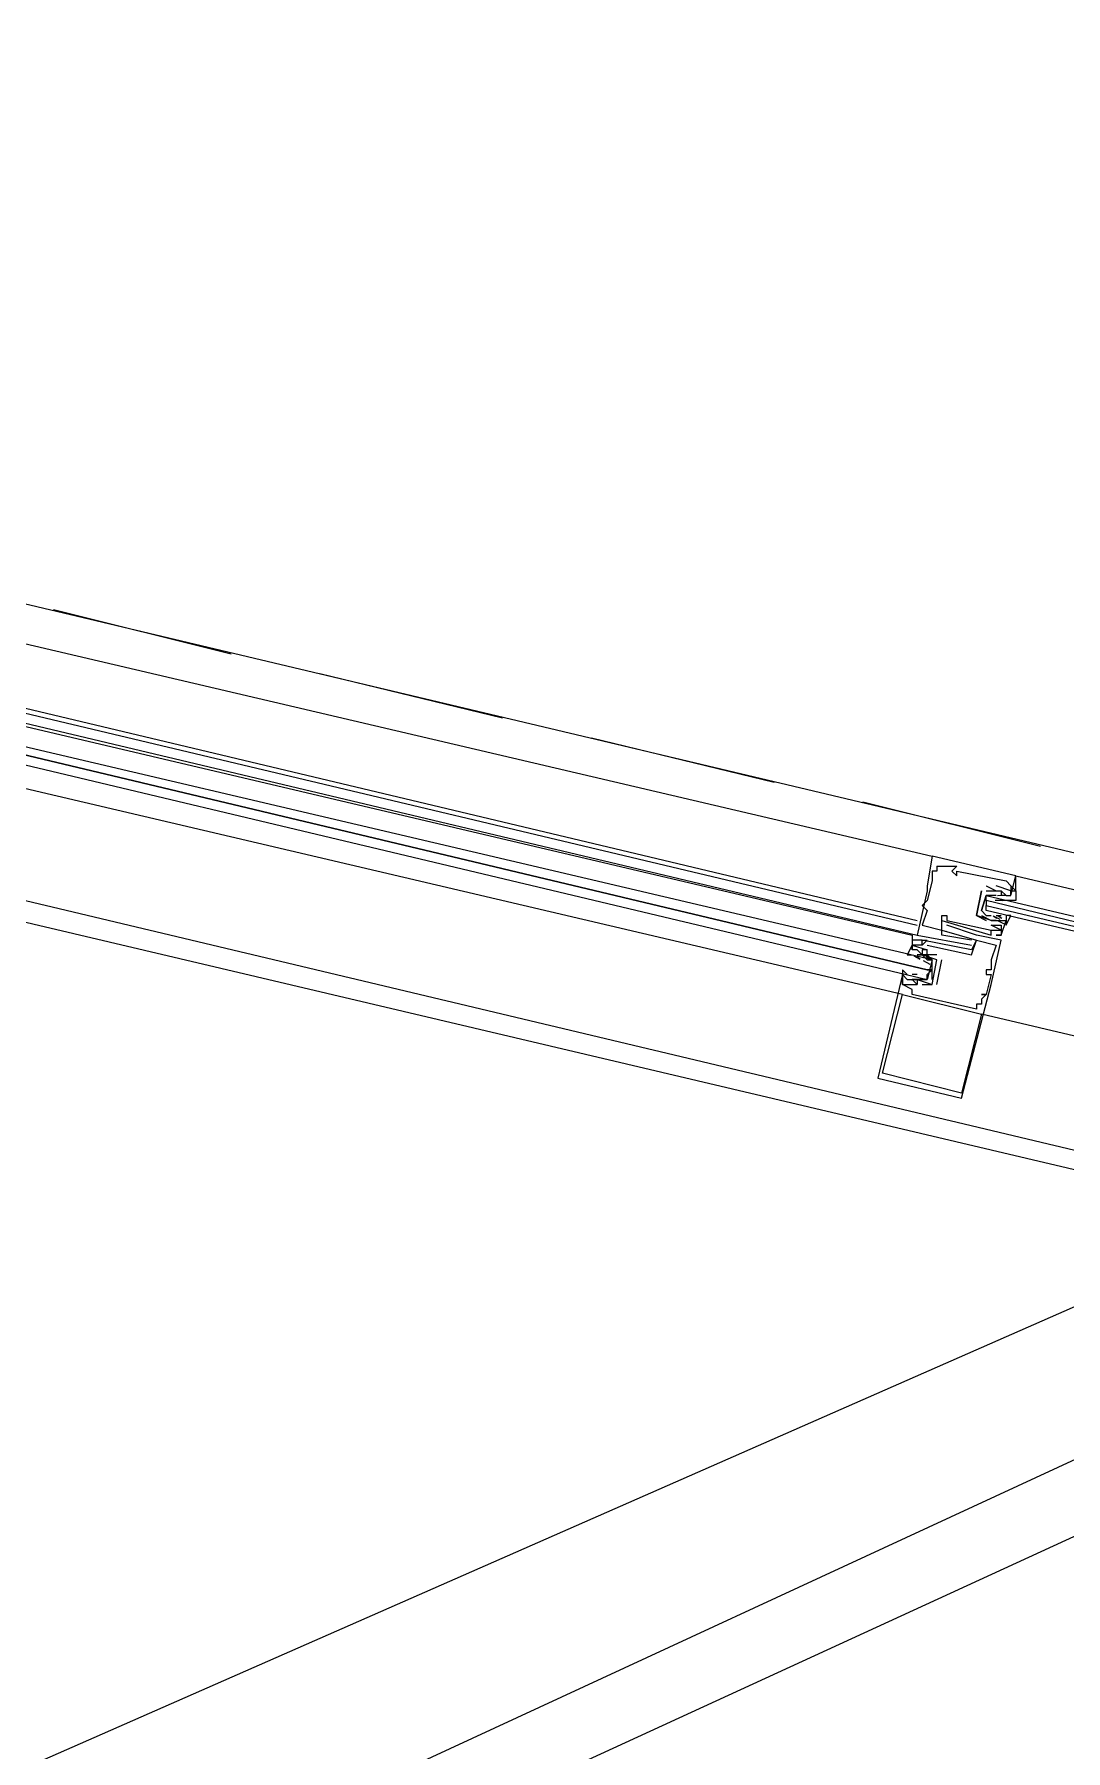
# Model space of a CAD drawing. Header units: feet. Extents: x -84 to 198, y -22 to 181.
# Drawn here: x 79.442 to 82.228, y 14.108 to 18.745 of the extents above; entities that cross this region are included whole.
import ezdxf

# ---------------------------------------------------------------- set-up
doc = ezdxf.new("R2010")
doc.units = ezdxf.units.FT
doc.layers.add('A-LINEA', color=7, linetype='CONTINUOUS')

msp = doc.modelspace()

# ---------------------------------------------------------------- linework, layer by layer
at = {"layer": 'A-LINEA'}
for p, q in [((67.6863, 8.1531), (121.5282, 33.0731)), ((67.2638, 7.8013), (121.7722, 32.846)), ((64.6373, 7.5663), (121.8893, 32.7279)), ((72.7333, 17.9244), (86.3467, 14.7111)), ((86.2133, 15.5911), (77.6267, 17.6311)), ((78, 17.4311), (81.8667, 16.5244)), ((77.96, 17.2711), (81.8267, 16.3511)), ((77.96, 17.2578), (81.8267, 16.3378)), ((77.96, 17.2311), (81.8267, 16.3111)), ((77.96, 17.2178), (81.8133, 16.3111)), ((79.4933, 17.1911), (79.9733, 17.0711)), ((81.7867, 16.1511), (77.92, 17.0578)), ((80.2133, 17.0178), (80.7067, 16.8978)), ((86.0267, 14.8311), (77.4533, 16.8711)), ((80.9467, 16.8444), (81.44, 16.7244)), ((81.68, 16.6711), (82.16, 16.5511)), ((81.8667, 16.5244), (81.8667, 16.5244)), ((81.8667, 16.4844), (81.8667, 16.4844)), ((81.88, 16.4978), (81.88, 16.4978)), ((81.88, 16.4844), (81.88, 16.4844)), ((81.92, 16.4844), (81.92, 16.4844)), ((81.9333, 16.4978), (81.9333, 16.4978)), ((81.9333, 16.4844), (81.9333, 16.4844)), ((81.9333, 16.4711), (81.9333, 16.4711)), ((82.08, 16.4178), (82.0933, 16.4711)), ((82.0933, 16.4711), (82.0933, 16.4711)), ((81.8533, 16.4444), (81.8533, 16.4444)), ((81.8533, 16.4311), (81.8533, 16.4311)), ((81.8667, 16.4578), (81.8667, 16.4578)), ((82, 16.4311), (82, 16.4311)), ((82, 16.4311), (82, 16.4311)), ((82, 16.3778), (82.0133, 16.4178)), ((82.0133, 16.4444), (82.0133, 16.4444)), ((82.0133, 16.4311), (82.0133, 16.4311)), ((82.0133, 16.4311), (82.0133, 16.4311)), ((82.0267, 16.4178), (82.0267, 16.4178)), ((82.04, 16.4444), (82.04, 16.4444)), ((82.04, 16.4311), (82.04, 16.4311)), ((82.04, 16.4311), (82.04, 16.4311)), ((82.0435, 16.4179), (82.0554, 16.4189)), ((82.0533, 16.4311), (82.0533, 16.4311)), ((82.0533, 16.4178), (82.0533, 16.4178)), ((82.0533, 16.4178), (82.0533, 16.4178)), ((82.0667, 16.4178), (82.0533, 16.4178)), ((82.0667, 16.4578), (82.0667, 16.4578)), ((82.0667, 16.4178), (82.0667, 16.4178)), ((82.08, 16.4444), (82.08, 16.4444)), ((82.08, 16.4311), (82.08, 16.4311)), ((82.08, 16.4178), (82.08, 16.4178)), ((81.84, 16.3911), (81.84, 16.3911)), ((81.8533, 16.4044), (81.8533, 16.4044)), ((81.8533, 16.3778), (81.8533, 16.3778)), ((82.0133, 16.4044), (82.0133, 16.3911)), ((82.0377, 16.4053), (82.0581, 16.4059)), ((82.0568, 16.4046), (82.0687, 16.4056)), ((82.0649, 16.4052), (82.0832, 16.4055)), ((81.84, 16.3378), (81.84, 16.3378)), ((81.8933, 16.3644), (81.8933, 16.3644)), ((81.8933, 16.3511), (81.8933, 16.3511)), ((81.8933, 16.3244), (81.8933, 16.3244)), ((81.8933, 16.3244), (81.8933, 16.3244)), ((81.9067, 16.3644), (81.9067, 16.3644)), ((81.9067, 16.3511), (81.9067, 16.3511)), ((81.9067, 16.3378), (81.9067, 16.3378)), ((81.9067, 16.3244), (81.9067, 16.3244)), ((81.9867, 16.3644), (81.9867, 16.3644)), ((81.9867, 16.3644), (81.9867, 16.3644)), ((82.0133, 16.3511), (82.0133, 16.3511)), ((82.0267, 16.3644), (82.0267, 16.3644)), ((82.0267, 16.3511), (82.0267, 16.3511)), ((82.0267, 16.3511), (82.0267, 16.3511)), ((82.0267, 16.3378), (82.0267, 16.3378)), ((82.0267, 16.3378), (82.0267, 16.3378)), ((82.0267, 16.3244), (82.0267, 16.3244)), ((82.0267, 16.3244), (82.0267, 16.3244)), ((82.0422, 16.3559), (82.0321, 16.3622)), ((82.0505, 16.3531), (82.0325, 16.3627)), ((82.04, 16.3644), (82.0533, 16.3644)), ((82.04, 16.3644), (82.04, 16.3644)), ((82.04, 16.3511), (82.04, 16.3511)), ((82.0556, 16.3559), (82.0454, 16.3622)), ((82.0626, 16.3408), (82.0464, 16.3493)), ((82.0533, 16.3511), (82.0533, 16.3511)), ((82.0533, 16.3378), (82.0533, 16.3378)), ((82.0533, 16.3244), (82.0533, 16.3244)), ((82.0533, 16.3244), (82.0533, 16.3244)), ((82.0667, 16.3511), (82.0667, 16.3511)), ((81.8133, 16.3111), (81.8133, 16.2978)), ((81.8133, 16.3111), (81.8133, 16.2978)), ((81.8133, 16.3111), (81.8133, 16.2978)), ((81.8133, 16.2978), (81.8133, 16.2978)), ((81.8133, 16.2844), (81.8133, 16.2844)), ((81.8267, 16.3111), (81.8267, 16.3111)), ((81.8267, 16.2978), (81.8267, 16.2978)), ((81.8267, 16.2844), (81.8267, 16.2844)), ((81.84, 16.2978), (81.84, 16.2978)), ((81.84, 16.2978), (81.84, 16.2978)), ((81.84, 16.2844), (81.84, 16.2844)), ((81.84, 16.2844), (81.84, 16.2844)), ((81.8533, 16.2978), (81.8533, 16.2978)), ((81.8533, 16.2844), (81.8533, 16.2844)), ((81.8933, 16.3111), (81.8933, 16.3111)), ((81.9733, 16.2978), (81.9733, 16.2978)), ((81.9733, 16.2844), (81.9733, 16.2844)), ((81.9867, 16.3111), (81.9867, 16.3111)), ((81.9867, 16.2978), (81.9867, 16.2978)), ((81.9867, 16.2978), (81.9867, 16.2978)), ((82.0267, 16.3111), (82.0267, 16.3111)), ((82.04, 16.3111), (82.04, 16.3111)), ((82.04, 16.2844), (82.04, 16.2844)), ((82.0533, 16.3111), (82.0533, 16.3111)), ((82.0533, 16.3111), (82.0533, 16.3111)), ((82.0533, 16.2978), (82.0533, 16.2978)), ((81.8133, 16.2711), (81.8133, 16.2711)), ((81.8174, 16.2548), (81.8336, 16.2463)), ((81.8244, 16.253), (81.8346, 16.2467)), ((81.8267, 16.2578), (81.8267, 16.2578)), ((81.8267, 16.2578), (81.84, 16.2578)), ((81.8267, 16.2444), (81.8267, 16.2444)), ((81.84, 16.2711), (81.84, 16.2711)), ((81.84, 16.2578), (81.84, 16.2578)), ((81.84, 16.2578), (81.84, 16.2578)), ((81.8428, 16.2425), (81.8607, 16.2328)), ((81.8511, 16.253), (81.8612, 16.2467)), ((81.8533, 16.2711), (81.8533, 16.2711)), ((81.8533, 16.2711), (81.8533, 16.2711)), ((81.88, 16.2578), (81.8533, 16.2578)), ((81.8533, 16.2578), (81.8533, 16.2578)), ((81.8533, 16.2578), (81.8533, 16.2578)), ((81.8533, 16.2444), (81.8533, 16.2444)), ((81.88, 16.2578), (81.88, 16.2578)), ((81.88, 16.1778), (81.8933, 16.2444)), ((81.88, 16.2444), (81.88, 16.2444)), ((81.88, 16.2444), (81.88, 16.2444)), ((81.8933, 16.2444), (81.8933, 16.2444)), ((81.9733, 16.2711), (81.9733, 16.2711)), ((81.9733, 16.2578), (81.9733, 16.2578)), ((82.0267, 16.2444), (82.0267, 16.2444)), ((82.0267, 16.2311), (82.0267, 16.2311)), ((81.7867, 16.2044), (81.7867, 16.2044)), ((81.8, 16.1911), (81.8, 16.1911)), ((81.8285, 16.1903), (81.8102, 16.1901)), ((81.8232, 16.191), (81.8113, 16.1899)), ((81.8133, 16.2044), (81.8133, 16.2044)), ((81.8267, 16.2044), (81.8133, 16.2044)), ((81.8133, 16.1911), (81.8133, 16.1911)), ((81.8133, 16.1911), (81.8133, 16.1911)), ((81.8423, 16.1902), (81.8219, 16.1897)), ((81.8267, 16.2044), (81.8267, 16.2044)), ((81.8267, 16.1911), (81.8267, 16.1911)), ((81.8267, 16.1911), (81.8267, 16.1911)), ((81.8498, 16.191), (81.8379, 16.1899)), ((81.84, 16.2044), (81.84, 16.2044)), ((81.8667, 16.2178), (81.8667, 16.2178)), ((82.0133, 16.2178), (82.0133, 16.2178)), ((82.0133, 16.2044), (82.0133, 16.2044)), ((82.0267, 16.2178), (82.0267, 16.2178)), ((82.0267, 16.2044), (82.0267, 16.2044)), ((81.7867, 16.1778), (81.7867, 16.1778)), ((81.7867, 16.1511), (81.7867, 16.1511)), ((81.8, 16.1778), (81.8, 16.1778)), ((81.8133, 16.1644), (81.8133, 16.1644)), ((81.8133, 16.1511), (81.8133, 16.1511)), ((81.8267, 16.1778), (81.8267, 16.1778)), ((81.8267, 16.1778), (81.8267, 16.1778)), ((81.84, 16.1778), (81.8667, 16.1778)), ((81.84, 16.1778), (81.84, 16.1778)), ((81.8667, 16.1778), (81.8667, 16.1778)), ((81.8667, 16.1778), (81.8667, 16.1778)), ((81.8667, 16.1778), (81.8667, 16.1778)), ((81.88, 16.1778), (81.88, 16.1778)), ((82, 16.1511), (82, 16.1511)), ((82, 16.1378), (82, 16.1378)), ((82.0133, 16.1511), (82.0133, 16.1511)), ((82.0133, 16.1511), (82.0133, 16.1511)), ((82.0267, 16.1778), (82.0267, 16.1778)), ((81.9867, 16.1244), (81.9867, 16.1244)), ((81.9867, 16.1111), (81.9867, 16.1111)), ((82, 16.1244), (82, 16.1244)), ((82, 16.0978), (82, 16.0978)), ((81.72, 15.9244), (81.72, 15.9244)), ((81.7333, 15.9378), (81.7333, 15.9378)), ((81.9467, 15.8844), (81.9467, 15.8844)), ((81.9467, 15.8711), (81.9467, 15.8711))]:
    msp.add_line(p, q, dxfattribs=at)
for points in [[(77.9333, 17.1244), (81.8533, 16.1911), (81.8533, 16.2044), (81.8667, 16.2178), (81.8533, 16.2178), (77.9333, 17.1511), (81.8533, 16.2178), (81.8667, 16.2178), (81.8667, 16.2311), (81.8667, 16.2444), (77.9467, 17.1644)], [(82.0933, 16.4711), (81.8667, 16.5244), (81.8533, 16.4444), (81.8533, 16.4311), (81.8267, 16.3111), (81.9733, 16.2844), (81.9733, 16.2844)], [(81.88, 16.4978), (81.88, 16.4844), (81.8667, 16.4844), (81.8667, 16.4578), (81.8533, 16.4044), (81.84, 16.3911), (81.8533, 16.3778), (81.84, 16.3378), (81.8933, 16.3244), (81.8933, 16.3644), (81.9067, 16.3644), (81.9067, 16.3511), (82.0267, 16.3244), (82.0267, 16.3244)], [(81.88, 16.4978), (81.9333, 16.4978), (81.92, 16.4844), (81.9333, 16.4711), (81.9333, 16.4844), (82.0667, 16.4578), (82.08, 16.4444), (82.08, 16.4311), (82.04, 16.4444)], [(82.08, 16.4444), (82.0933, 16.4311), (82.0933, 16.4711), (84.4133, 15.9244)], [(82.08, 16.4444), (82.0933, 16.4311), (82.0933, 16.4711)], [(82.08, 16.4444), (82.0933, 16.4311), (82.0933, 16.4711)], [(82, 16.4311), (81.9867, 16.3644), (81.9867, 16.3644), (82.0133, 16.3511)], [(82.04, 16.3511), (82.0267, 16.3511), (81.9867, 16.3644), (82, 16.4311)], [(82.04, 16.4178), (82.0267, 16.4178), (82.0133, 16.4178), (82, 16.3778), (82.0133, 16.3644), (82.0267, 16.3644)], [(82.0133, 16.4444), (82.04, 16.4311), (82.04, 16.4311)], [(82.0133, 16.4311), (82.04, 16.4311), (82.0533, 16.4311), (82.0533, 16.4178)], [(82.0133, 16.4311), (82.04, 16.4311), (82.0533, 16.4311), (82.0667, 16.4178), (82.08, 16.4178), (82.08, 16.4311), (82.0933, 16.4311), (82.0933, 16.4044), (82.08, 16.4044)], [(84.3867, 15.8178), (82.0133, 16.3778), (82.0133, 16.3911), (84.3867, 15.8311), (82.0133, 16.4044), (82.0133, 16.4178), (84.3867, 15.8578)], [(81.8, 16.1911), (81.7867, 16.2044), (81.72, 15.9244), (81.9467, 15.8711), (82.0267, 16.1778), (82.0533, 16.2978), (81.9867, 16.3111), (81.9067, 16.3378)], [(81.8933, 16.3244), (81.9867, 16.2978), (81.9733, 16.2711), (81.84, 16.2978), (81.8533, 16.2978), (81.84, 16.2844), (81.84, 16.2978), (81.8267, 16.2978), (81.8133, 16.2978), (81.8133, 16.2711)], [(81.9733, 16.2978), (81.8933, 16.3111), (81.8933, 16.3511), (82.0267, 16.3111), (82.0267, 16.3244), (82.0533, 16.3244), (82.0533, 16.3111), (82.04, 16.3111), (82.0533, 16.3111), (82.0667, 16.3511)], [(82, 16.3644), (82.0267, 16.3511), (82.04, 16.3511), (82.0533, 16.3511), (82.0667, 16.3511), (82.0667, 16.3378), (82.08, 16.3644), (82.0667, 16.3644), (82.0667, 16.3511)], [(82.0267, 16.3378), (82.0533, 16.3378), (82.0533, 16.3244), (82.0267, 16.3378)], [(81.8533, 16.2844), (81.9733, 16.2578), (81.9867, 16.2978), (82.04, 16.2844), (82.0267, 16.2444), (82.0267, 16.2311), (82.0267, 16.2178), (82.0133, 16.2178), (82.0133, 16.2044), (82.0267, 16.2044), (82.0133, 16.1511), (82, 16.1511), (82.0133, 16.1511), (82, 16.1378), (82, 16.1244), (81.9867, 16.1244), (81.9867, 16.1111), (81.8133, 16.1511), (81.8133, 16.1644), (81.7867, 16.1778), (81.8, 16.1778), (81.8267, 16.1778), (81.8267, 16.1778)], [(81.8667, 16.1911), (81.8667, 16.2444), (81.8533, 16.2578), (81.84, 16.2578), (81.8267, 16.2711), (81.8133, 16.2711), (81.8133, 16.2844), (81.8, 16.2578), (81.8133, 16.2578)], [(81.8133, 16.3111), (81.8133, 16.2844), (81.8133, 16.2844)], [(81.8133, 16.3111), (81.8133, 16.2844), (81.8133, 16.2844)], [(81.8133, 16.3111), (81.8133, 16.2844), (81.8133, 16.2844)], [(81.84, 16.2844), (81.84, 16.2844), (81.8267, 16.2844), (81.8133, 16.2844), (81.8533, 16.2711), (81.8533, 16.2711)], [(81.8267, 16.1911), (81.8667, 16.1778), (81.88, 16.2444), (81.84, 16.2578), (81.8533, 16.2578), (81.8533, 16.2711), (81.84, 16.2711), (81.84, 16.2578), (81.8267, 16.2578), (81.8267, 16.2578)], [(81.84, 16.2578), (81.8533, 16.2444), (81.8667, 16.2444), (81.8533, 16.1911), (81.84, 16.1911), (81.8267, 16.1911)], [(81.8, 16.2044), (81.7867, 16.2178), (81.7867, 16.1911), (81.7867, 16.1778), (81.7867, 16.2044), (81.8, 16.1911), (81.8267, 16.1911), (81.84, 16.1911), (81.8533, 16.1911)], [(81.8267, 16.1911), (81.8267, 16.1778), (81.8133, 16.1911), (81.8267, 16.1911), (81.8133, 16.1911)], [(81.9467, 15.8844), (81.7333, 15.9378), (81.7867, 16.1511), (82, 16.0978), (81.9467, 15.8844)], [(86.0933, 15.1244), (84.32, 15.5511), (82, 16.0978)]]:
    msp.add_lwpolyline(points, dxfattribs=at)

doc.saveas('drawing.dxf')
